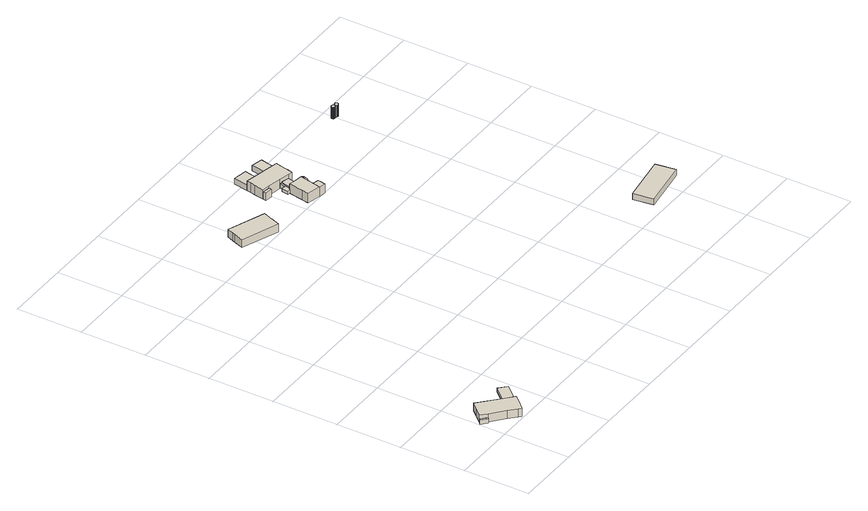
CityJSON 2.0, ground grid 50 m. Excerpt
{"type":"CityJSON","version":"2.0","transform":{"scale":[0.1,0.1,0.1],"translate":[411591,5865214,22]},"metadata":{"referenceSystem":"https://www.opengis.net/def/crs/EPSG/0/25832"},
"CityObjects":{
"building1":{"type":"Building","attributes":{"Gemeindeschluessel":"03454033","AbsoluteHoehe":"23.423","MittlereTraufHoehe":"29.112","Firsthoehe":"31.252","function":"31001_2000","roofType":"3100","measuredHeight":7.83},"address":[{"country":"Germany","locality":"Lorup"}],"children":["building1-1"],"geometry":[{"type":"MultiSurface","lod":"1","boundaries":[[[0,1,2,3,4,5,6,7,8,9,10]],[[11,12,13,14,15,16,17,18,19,20,21]],[[9,22,23,10]],[[12,11,9,8]],[[13,12,8,7]],[[14,13,7,6]],[[15,14,6,5]],[[16,15,5,4]],[[17,16,4,3]],[[18,17,3,2]],[[19,18,2,1]],[[20,19,1,0]],[[21,20,0,10]],[[22,11,21,23]]]}]},
"building1-1":{"type":"BuildingPart","attributes":{"BezugspunktDach":"4000","AbsoluteHoehe":"23.423","MittlereTraufHoehe":"26.923","Firsthoehe":"26.923","measuredHeight":3.5},"parents":["building1"],"geometry":[{"type":"MultiSurface","lod":"1","boundaries":[[[24,23,22,25]],[[11,21,26,27]],[[11,27,25,22]],[[26,21,23,24]],[[27,26,24,25]],[[21,11,22,23]]]}]},
"building2":{"type":"Building","attributes":{"Gemeindeschluessel":"03454033","AbsoluteHoehe":"23.651","MittlereTraufHoehe":"26.064","Firsthoehe":"27.375","function":"31001_2000","roofType":"3100","measuredHeight":3.72},"address":[{"country":"Germany","locality":"Lorup"}],"geometry":[{"type":"MultiSurface","lod":"1","boundaries":[[[28,29,30,31]],[[32,33,34,35]],[[32,35,31,30]],[[33,32,30,29]],[[34,33,29,28]],[[35,34,28,31]]]}]},
"building3":{"type":"Building","attributes":{"Gemeindeschluessel":"03454033","AbsoluteHoehe":"22.815","MittlereTraufHoehe":"29.048","Firsthoehe":"29.949","function":"31001_2720","roofType":"3100","measuredHeight":7.13},"address":[{"country":"Germany","locality":"Lorup"}],"geometry":[{"type":"MultiSurface","lod":"1","boundaries":[[[36,37,38,39,40,41,42,43]],[[44,45,46,47,48,49,50,51]],[[44,51,43,42]],[[45,44,42,41]],[[46,45,41,40]],[[47,46,40,39]],[[48,47,39,38]],[[49,48,38,37]],[[50,49,37,36]],[[51,50,36,43]]]}]},
"building4":{"type":"Building","attributes":{"Gemeindeschluessel":"03454033","AbsoluteHoehe":"23.744","MittlereTraufHoehe":"26.168","Firsthoehe":"26.168","function":"51009_1610","roofType":"1000","measuredHeight":2.42},"address":[{"country":"Germany","locality":"Lorup"}],"geometry":[{"type":"MultiSurface","lod":"1","boundaries":[[[52,53,54,55,56,57,58,59]],[[60,61,62,63,64,65,66,67]],[[60,67,59,58]],[[61,60,58,57]],[[62,61,57,56]],[[63,62,56,55]],[[64,63,55,54]],[[65,64,54,53]],[[66,65,53,52]],[[67,66,52,59]]]}]},
"building5":{"type":"Building","attributes":{"Gemeindeschluessel":"03454033","AbsoluteHoehe":"23.688","MittlereTraufHoehe":"30.342","Firsthoehe":"32.537","function":"31001_1000","roofType":"5000","measuredHeight":8.85},"address":[{"country":"Germany","locality":"Lorup","thoroughfareNumber":"7","thoroughfareName":"Alten Kuhlen"}],"children":["building5-1","building5-2","building5-3","building5-4","building5-5"],"geometry":[{"type":"MultiSurface","lod":"1","boundaries":[[[68,69,70,71,72,73,74,75,76,77,78]],[[79,80,81,65,64,63,82,83,84,85,86]],[[77,87,88,78]],[[80,79,77,76]],[[81,80,76,75]],[[65,81,75,74]],[[64,65,74,73]],[[63,64,73,72]],[[71,89,90,72]],[[70,91,92,93,89,71]],[[69,94,91,70]],[[85,84,69,68]],[[86,85,68,78]],[[87,79,86,88]],[[89,82,63,90]],[[91,83,95,92]],[[95,82,89,93]],[[94,84,83,91]]]}]},
"building5-1":{"type":"BuildingPart","attributes":{"AbsoluteHoehe":"23.688","MittlereTraufHoehe":"30.054","Firsthoehe":"30.054","roofType":"1000","measuredHeight":6.37},"parents":["building5"],"geometry":[{"type":"MultiSurface","lod":"1","boundaries":[[[96,97,98,92,91]],[[95,99,100,101,83]],[[98,102,93,92]],[[100,99,98,97]],[[101,100,97,96]],[[92,95,83,91]],[[102,99,95,93]],[[83,101,96,91]]]}]},
"building5-2":{"type":"BuildingPart","attributes":{"AbsoluteHoehe":"23.688","MittlereTraufHoehe":"27.683","Firsthoehe":"27.683","roofType":"1000","measuredHeight":4},"parents":["building5"],"geometry":[{"type":"MultiSurface","lod":"1","boundaries":[[[93,102,103,104,105,90]],[[62,106,107,99,95,63]],[[62,63,90,105]],[[104,108,109,105]],[[107,106,104,103]],[[99,107,103,102]],[[108,106,62,109]],[[95,99,102,93]],[[90,63,82,89]],[[89,82,95,93]]]}]},
"building5-3":{"type":"BuildingPart","attributes":{"AbsoluteHoehe":"23.688","MittlereTraufHoehe":"30.054","Firsthoehe":"30.054","roofType":"1000","measuredHeight":6.37},"parents":["building5"],"geometry":[{"type":"MultiSurface","lod":"1","boundaries":[[[110,111,96,91,94]],[[83,101,112,113,84]],[[112,101,96,111]],[[113,112,111,110]],[[84,113,110,94]],[[83,84,94,91]],[[101,83,91,96]]]}]},
"building5-4":{"type":"BuildingPart","attributes":{"AbsoluteHoehe":"23.688","MittlereTraufHoehe":"30.323","Firsthoehe":"31.84","roofType":"5000","measuredHeight":8.15},"parents":["building5"],"geometry":[{"type":"MultiSurface","lod":"1","boundaries":[[[114,115,116,117,88,87]],[[86,118,119,120,121,79]],[[118,86,88,117]],[[119,118,117,116]],[[120,119,116,115]],[[121,120,115,114]],[[79,121,114,87]],[[86,79,87,88]]]}]},
"building5-5":{"type":"BuildingPart","attributes":{"BezugspunktDach":"4000","AbsoluteHoehe":"23.688","MittlereTraufHoehe":"27.188","Firsthoehe":"27.188","measuredHeight":3.5},"parents":["building5"],"geometry":[{"type":"MultiSurface","lod":"1","boundaries":[[[109,108,122,123,124]],[[60,125,106,62,61]],[[60,61,124,123]],[[125,60,123,122]],[[106,125,122,108]],[[61,62,109,124]],[[62,106,108,109]]]}]},
"building6":{"type":"Building","attributes":{"Gemeindeschluessel":"03454033","AbsoluteHoehe":"23.137","MittlereTraufHoehe":"29.692","Firsthoehe":"32.324","function":"31001_2720","roofType":"3100","measuredHeight":9.19},"address":[{"country":"Germany","locality":"Lorup"}],"children":["building6-1","building6-2","building6-3"],"geometry":[{"type":"MultiSurface","lod":"1","boundaries":[[[126,127,128,129,130,131,132,133,134,135,136,137,138,139,140,141]],[[142,143,144,145,146,147,148,149,150,151,152,153,154,155,156,157]],[[142,157,141,140]],[[143,142,140,139]],[[144,143,139,138]],[[145,144,138,137]],[[146,145,137,136]],[[147,146,136,135]],[[134,158,159,135]],[[149,148,134,133]],[[150,149,133,132]],[[151,150,132,131]],[[130,160,161,162,131]],[[153,152,130,129]],[[154,153,129,128]],[[127,163,164,165,128]],[[156,155,127,126]],[[157,156,126,141]],[[158,148,147,159]],[[161,166,151,162]],[[160,152,166,161]],[[163,155,167,164]],[[164,167,154,165]]]}]},
"building6-1":{"type":"BuildingPart","attributes":{"AbsoluteHoehe":"23.137","MittlereTraufHoehe":"26.882","Firsthoehe":"28.323","roofType":"3100","measuredHeight":5.19},"parents":["building6"],"geometry":[{"type":"MultiSurface","lod":"1","boundaries":[[[168,169,170,171,172,173,165,164,163]],[[167,154,153,174,175,176,177,178,155]],[[153,154,165,173]],[[174,153,173,172]],[[175,174,172,171]],[[176,175,171,170]],[[177,176,170,169]],[[178,177,169,168]],[[155,178,168,163]],[[164,167,155,163]],[[154,167,164,165]]]}]},
"building6-2":{"type":"BuildingPart","attributes":{"AbsoluteHoehe":"23.137","MittlereTraufHoehe":"29.137","Firsthoehe":"29.137","roofType":"1000","measuredHeight":6},"parents":["building6"],"geometry":[{"type":"MultiSurface","lod":"1","boundaries":[[[179,159,158,180]],[[148,147,181,182]],[[148,182,180,158]],[[181,147,159,179]],[[182,181,179,180]],[[147,148,158,159]]]}]},
"building6-3":{"type":"BuildingPart","attributes":{"AbsoluteHoehe":"23.137","MittlereTraufHoehe":"27.24","Firsthoehe":"28.168","roofType":"3100","measuredHeight":5.03},"parents":["building6"],"geometry":[{"type":"MultiSurface","lod":"1","boundaries":[[[160,183,184,185,162,161]],[[151,186,187,188,152,166]],[[186,151,162,185]],[[187,186,185,184]],[[188,187,184,183]],[[152,188,183,160]],[[151,166,161,162]],[[166,152,160,161]]]}]},
"building7":{"type":"Building","attributes":{"name":"Silos","Gemeindeschluessel":"03454033","AbsoluteHoehe":"25.429","MittlereTraufHoehe":"29.237","Firsthoehe":"31.304","function":"31001_2720","roofType":"3100","measuredHeight":5.88},"address":[{"country":"Germany","locality":"Lorup"}],"geometry":[{"type":"MultiSurface","lod":"1","boundaries":[[[189,190,191,192]],[[193,194,195,196]],[[193,196,192,191]],[[194,193,191,190]],[[195,194,190,189]],[[196,195,189,192]]]}]},
"building8":{"type":"Building","attributes":{"Gemeindeschluessel":"03454033","AbsoluteHoehe":"24.115","MittlereTraufHoehe":"33.248","Firsthoehe":"33.248","function":"51003_1201","roofType":"1000","measuredHeight":9.13},"address":[{"country":"Germany","locality":"Lorup"}],"geometry":[{"type":"MultiSurface","lod":"1","boundaries":[[[197,198,199,200,201,202,203,204,205,206,207,208,209,210,211,212,213,214,215,216,217,218,219,220,221,222,223,224,225,226,227,228,229,230,231,232,233,234,235,236,237,238]],[[239,240,241,242,243,244,245,246,247,248,249,250,251,252,253,254,255,256,257,258,259,260,261,262,263,264,265,266,267,268,269,270,271,272,273,274,275,276,277,278,279,280]],[[239,280,238,237]],[[240,239,237,236]],[[241,240,236,235]],[[242,241,235,234]],[[243,242,234,233]],[[244,243,233,232]],[[245,244,232,231]],[[246,245,231,230]],[[247,246,230,229]],[[248,247,229,228]],[[249,248,228,227]],[[250,249,227,226]],[[251,250,226,225]],[[252,251,225,224]],[[253,252,224,223]],[[254,253,223,222]],[[255,254,222,221]],[[256,255,221,220]],[[257,256,220,219]],[[258,257,219,218]],[[259,258,218,217]],[[260,259,217,216]],[[261,260,216,215]],[[262,261,215,214]],[[263,262,214,213]],[[264,263,213,212]],[[265,264,212,211]],[[266,265,211,210]],[[267,266,210,209]],[[268,267,209,208]],[[269,268,208,207]],[[270,269,207,206]],[[271,270,206,205]],[[272,271,205,204]],[[273,272,204,203]],[[274,273,203,202]],[[275,274,202,201]],[[276,275,201,200]],[[277,276,200,199]],[[278,277,199,198]],[[279,278,198,197]],[[280,279,197,238]]]}]},
"building9":{"type":"Building","attributes":{"Gemeindeschluessel":"03454033","AbsoluteHoehe":"24.1","MittlereTraufHoehe":"33.299","Firsthoehe":"33.299","function":"51003_1201","roofType":"1000","measuredHeight":9.2},"address":[{"country":"Germany","locality":"Lorup"}],"geometry":[{"type":"MultiSurface","lod":"1","boundaries":[[[281,282,283,284,285,286,287,288,289,290,291,292,293,294,295,296,297,298,299,300,301,302,303,304,305,306,307,308,309,310,311,312,313,314,315,316,317,318,319,320,321,322]],[[323,324,325,326,327,328,329,330,331,332,333,334,335,336,337,338,339,340,341,342,343,344,345,346,347,348,349,350,351,352,353,354,355,356,357,358,359,360,361,362,363,364]],[[323,364,322,321]],[[324,323,321,320]],[[325,324,320,319]],[[326,325,319,318]],[[327,326,318,317]],[[328,327,317,316]],[[329,328,316,315]],[[330,329,315,314]],[[331,330,314,313]],[[332,331,313,312]],[[333,332,312,311]],[[334,333,311,310]],[[335,334,310,309]],[[336,335,309,308]],[[337,336,308,307]],[[338,337,307,306]],[[339,338,306,305]],[[340,339,305,304]],[[341,340,304,303]],[[342,341,303,302]],[[343,342,302,301]],[[344,343,301,300]],[[345,344,300,299]],[[346,345,299,298]],[[347,346,298,297]],[[348,347,297,296]],[[349,348,296,295]],[[350,349,295,294]],[[351,350,294,293]],[[352,351,293,292]],[[353,352,292,291]],[[354,353,291,290]],[[355,354,290,289]],[[356,355,289,288]],[[357,356,288,287]],[[358,357,287,286]],[[359,358,286,285]],[[360,359,285,284]],[[361,360,284,283]],[[362,361,283,282]],[[363,362,282,281]],[[364,363,281,322]]]}]}
},
"vertices":[
[160,79,79],[212,25,79],[232,10,79],[281,63,79],[329,117,79],[324,122,79],[266,174,79],[111,314,79],[63,260,79],[15,207,79],[56,169,79],[15,207,14],[63,260,14],[111,314,14],[266,174,14],[324,122,14],[329,117,14],[281,63,14],[232,10,14],[212,25,14],[160,79,14],[56,169,14],[15,207,49],[56,169,49],
[46,157,49],[4,195,49],[46,157,14],[4,195,14],
[379,300,47],[266,174,47],[324,122,47],[437,248,47],[324,122,17],[266,174,17],[379,300,17],[437,248,17],
[1184,2519,71],[1209,2586,71],[1210,2590,71],[1237,2662,71],[953,2769,71],[934,2719,71],[926,2697,71],[899,2626,71],[926,2697,8],[934,2719,8],[953,2769,8],[1237,2662,8],[1210,2590,8],[1209,2586,8],[1184,2519,8],[899,2626,8],
[1571,2691,42],[1590,2688,42],[1590,2689,42],[1605,2686,42],[1614,2736,42],[1600,2739,42],[1600,2740,42],[1580,2744,42],[1600,2740,17],[1600,2739,17],[1614,2736,17],[1605,2686,17],[1590,2689,17],[1590,2688,17],[1571,2691,17],[1580,2744,17],
[1689,2617,93],[1690,2623,93],[1700,2668,93],[1645,2678,93],[1605,2686,93],[1590,2689,93],[1590,2688,93],[1569,2574,93],[1559,2525,93],[1665,2502,93],[1678,2565,93],[1665,2502,17],[1559,2525,17],[1569,2574,17],[1645,2678,17],[1700,2668,17],[1690,2623,17],[1689,2617,17],[1678,2565,17],[1665,2502,89],[1678,2565,89],[1645,2678,57],[1605,2686,57],[1700,2668,81],[1665,2675,81],[1665,2675,57],[1690,2623,81],[1665,2675,17],
[1724,2663,81],[1717,2676,81],[1667,2686,81],[1667,2686,17],[1717,2676,17],[1724,2663,17],[1667,2686,57],
[1683,2758,57],[1621,2772,57],[1614,2736,57],[1621,2772,17],[1683,2758,17],[1621,2772,52],[1614,2736,52],
[1705,2620,81],[1717,2628,81],[1717,2628,17],[1705,2620,17],
[1716,2491,89],[1723,2523,89],[1730,2554,89],[1726,2555,89],[1726,2555,17],[1730,2554,17],[1723,2523,17],[1716,2491,17],
[1607,2775,52],[1600,2740,52],[1600,2739,52],[1607,2775,17],
[1749,2894,87],[1743,2895,87],[1660,2911,87],[1660,2912,87],[1578,2928,87],[1471,2949,87],[1465,2915,87],[1458,2877,87],[1444,2806,87],[1502,2794,87],[1607,2775,87],[1683,2758,87],[1683,2759,87],[1718,2752,87],[1726,2786,87],[1734,2823,87],[1726,2786,11],[1718,2752,11],[1683,2759,11],[1683,2758,11],[1607,2775,11],[1502,2794,11],[1444,2806,11],[1458,2877,11],[1465,2915,11],[1471,2949,11],[1578,2928,11],[1660,2912,11],[1660,2911,11],[1743,2895,11],[1749,2894,11],[1734,2823,11],[1444,2806,71],[1502,2794,71],[1578,2928,55],[1524,2938,55],[1471,2949,55],[1743,2895,54],[1701,2903,54],[1660,2911,54],[1524,2938,11],[1701,2903,11],
[1770,3021,54],[1771,3024,54],[1728,3033,54],[1685,3043,54],[1684,3040,54],[1660,2912,54],[1684,3040,11],[1685,3043,11],[1728,3033,11],[1771,3024,11],[1770,3021,11],
[1497,2771,71],[1440,2781,71],[1497,2771,11],[1440,2781,11],
[1599,3041,55],[1545,3051,55],[1492,3061,55],[1492,3061,11],[1545,3051,11],[1599,3041,11],
[3085,774,83],[2720,718,83],[2744,563,83],[3109,619,83],[2744,563,34],[2720,718,34],[3085,774,34],[3109,619,34],
[2468,2900,112],[2470,2898,112],[2472,2897,112],[2474,2896,112],[2475,2896,112],[2477,2895,112],[2479,2895,112],[2480,2895,112],[2482,2896,112],[2484,2896,112],[2486,2897,112],[2488,2898,112],[2490,2900,112],[2491,2902,112],[2492,2904,112],[2493,2907,112],[2493,2909,112],[2493,2911,112],[2493,2913,112],[2492,2915,112],[2491,2916,112],[2491,2918,112],[2489,2919,112],[2488,2920,112],[2486,2922,112],[2484,2923,112],[2482,2924,112],[2479,2924,112],[2476,2924,112],[2474,2923,112],[2471,2922,112],[2470,2920,112],[2468,2919,112],[2467,2918,112],[2466,2916,112],[2466,2915,112],[2465,2913,112],[2465,2911,112],[2465,2909,112],[2465,2907,112],[2465,2904,112],[2467,2902,112],[2465,2904,21],[2465,2907,21],[2465,2909,21],[2465,2911,21],[2465,2913,21],[2466,2915,21],[2466,2916,21],[2467,2918,21],[2468,2919,21],[2470,2920,21],[2471,2922,21],[2474,2923,21],[2476,2924,21],[2479,2924,21],[2482,2924,21],[2484,2923,21],[2486,2922,21],[2488,2920,21],[2489,2919,21],[2491,2918,21],[2491,2916,21],[2492,2915,21],[2493,2913,21],[2493,2911,21],[2493,2909,21],[2493,2907,21],[2492,2904,21],[2491,2902,21],[2490,2900,21],[2488,2898,21],[2486,2897,21],[2484,2896,21],[2482,2896,21],[2480,2895,21],[2479,2895,21],[2477,2895,21],[2475,2896,21],[2474,2896,21],[2472,2897,21],[2470,2898,21],[2468,2900,21],[2467,2902,21],
[2499,2894,113],[2501,2892,113],[2503,2891,113],[2505,2890,113],[2507,2889,113],[2508,2889,113],[2510,2889,113],[2512,2889,113],[2513,2889,113],[2515,2890,113],[2517,2891,113],[2519,2892,113],[2521,2894,113],[2522,2896,113],[2523,2898,113],[2524,2901,113],[2524,2903,113],[2524,2905,113],[2524,2907,113],[2523,2909,113],[2522,2910,113],[2522,2912,113],[2520,2913,113],[2519,2914,113],[2517,2916,113],[2515,2917,113],[2513,2917,113],[2510,2918,113],[2507,2917,113],[2505,2917,113],[2503,2916,113],[2501,2914,113],[2499,2913,113],[2498,2912,113],[2497,2910,113],[2497,2909,113],[2496,2907,113],[2496,2905,113],[2496,2903,113],[2496,2901,113],[2497,2898,113],[2498,2896,113],[2497,2898,21],[2496,2901,21],[2496,2903,21],[2496,2905,21],[2496,2907,21],[2497,2909,21],[2497,2910,21],[2498,2912,21],[2499,2913,21],[2501,2914,21],[2503,2916,21],[2505,2917,21],[2507,2917,21],[2510,2918,21],[2513,2917,21],[2515,2917,21],[2517,2916,21],[2519,2914,21],[2520,2913,21],[2522,2912,21],[2522,2910,21],[2523,2909,21],[2524,2907,21],[2524,2905,21],[2524,2903,21],[2524,2901,21],[2523,2898,21],[2522,2896,21],[2521,2894,21],[2519,2892,21],[2517,2891,21],[2515,2890,21],[2513,2889,21],[2512,2889,21],[2510,2889,21],[2508,2889,21],[2507,2889,21],[2505,2890,21],[2503,2891,21],[2501,2892,21],[2499,2894,21],[2498,2896,21]
]}
